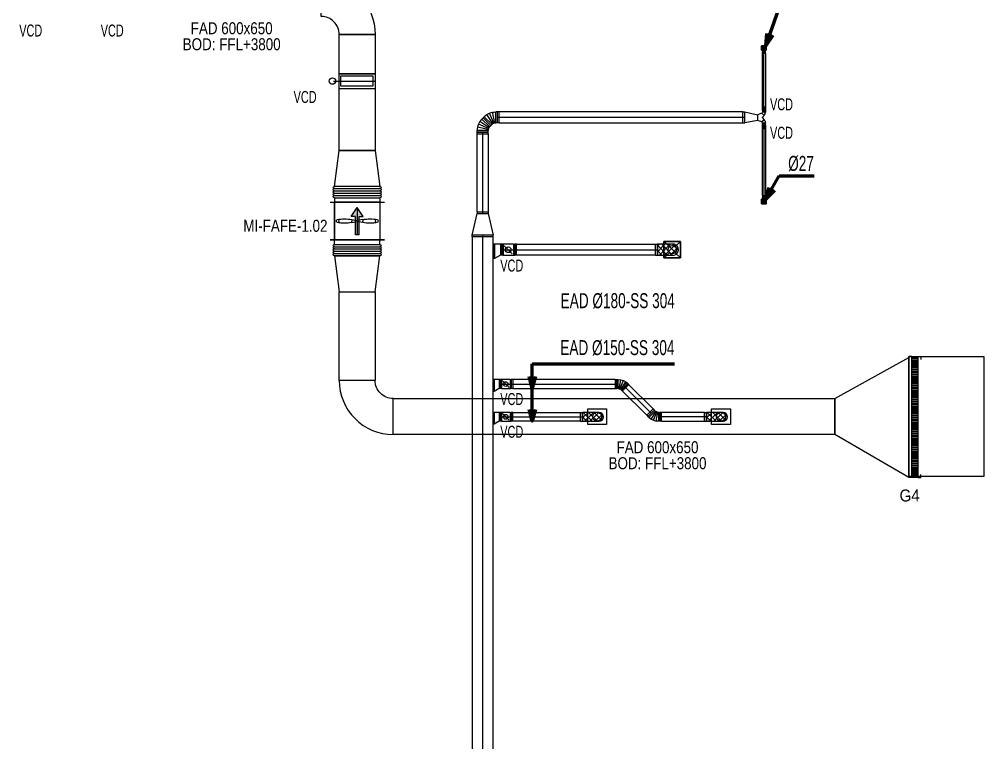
# Model space of a CAD drawing. Header units: millimetres. Extents: x -22127 to 62521, y -20076 to 86586.
# Drawn here: x 25820 to 41910, y 49659 to 61727 of the extents above; entities that cross this region are included whole.
import ezdxf

# ---------------------------------------------------------------- set-up
doc = ezdxf.new("R2010")
doc.units = ezdxf.units.MM
for name, color, linetype in [('CCL-Room Name', 7, 'Continuous'), ('Equiment', 7, 'Continuous'), ('FAD-TEXT', 7, 'Continuous'), ('SEAS-E&E-FAD', 3, 'Continuous'), ('SEAS-HLL-EAD', 6, 'Continuous'), ('SEAS-HLL-FAD', 3, 'Continuous'), ('TKS- AC', 6, 'Continuous'), ('TKS-OA', 3, 'Continuous'), ('TKS-PEA', 6, 'Continuous')]:
    doc.layers.add(name, color=color, linetype=linetype)
doc.styles.add('Arial', font='arial.ttf', dxfattribs={"width": 0.8, "height": 2})
doc.styles.add('Seas-Arial', font='arial.ttf', dxfattribs={"width": 0.9})
doc.dimstyles.new('HVAC - 100', dxfattribs={"dimscale": 100, "dimtxt": 2, "dimasz": 2, "dimexe": 1, "dimexo": 3, "dimgap": 1.5, "dimtad": 1, "dimdec": 0, "dimzin": 9, "dimdsep": 46, "dimtxsty": 'Seas-Arial', "dimcen": 0, "dimclrd": 256, "dimclre": 256, "dimclrt": 7, "dimadec": 0, "dimazin": 2, "dimtfac": 1, "dimtdec": 0, "dimtofl": 0, "dimtmove": 0, "dimatfit": 3, "dimfxl": 0.5, "dimtolj": 1, "dimtzin": 0, "dimarcsym": 0})

# ---------------------------------------------------------------- blocks, each defined once
blk = doc.blocks.new('*U4')
at = {"color": 0, "linetype": 'ByBlock', "lineweight": -2}
for p, q in [((-550, 200), (-550, 50)), ((-520, 200), (-550, 200)), ((1185, 200), (1215, 200)), ((1215, 200), (1215, 50)), ((-520, 50), (-550, 50)), ((1185, 50), (1215, 50))]:
    blk.add_line(p, q, dxfattribs=at)
at = {"color": 8, "linetype": 'ByBlock', "lineweight": -2}
for p, q in [((-520, 200), (-520, 50)), ((1185, 200), (1185, 50)), ((1215, 125), (-550, 125))]:
    blk.add_line(p, q, dxfattribs=at)
at = {"color": 0, "linetype": 'ByBlock', "lineweight": -2}
for points in [[(-520, 200), (1185, 200)], [(1185, 50), (-520, 50)]]:
    blk.add_lwpolyline(points, dxfattribs=at)
blk = doc.blocks.new('Duct-Elbow45-D250-P')
at = {"color": 0, "linetype": 'ByBlock', "lineweight": -2}
for p, q in [((-188, 152), (-11, 329)), ((-11, 329), (15, 303)), ((-188, 152), (-162, 126)), ((-125, 38), (-125, 0)), ((-125, 0), (125, 0)), ((125, 0), (125, 38))]:
    blk.add_line(p, q, dxfattribs=at)
at = {"color": 8, "lineweight": -2}
for p, q in [((-162, 126), (15, 303)), ((-146, 107), (62, 246)), ((-135, 85), (96, 181)), ((-127, 62), (118, 111)), ((-125, 38), (125, 38))]:
    blk.add_line(p, q, dxfattribs=at)
at = {"color": 0, "linetype": 'ByBlock', "lineweight": -2}
for radius in [375, 125]:
    blk.add_arc((-250, 38), radius, 0, 45, dxfattribs=at)
blk = doc.blocks.new('*U6')
at = {"color": 0, "linetype": 'ByBlock', "lineweight": -2}
for p, q in [((-550, 200), (-550, 50)), ((-520, 200), (-550, 200)), ((72, 200), (102, 200)), ((102, 200), (102, 50)), ((-520, 50), (-550, 50)), ((72, 50), (102, 50))]:
    blk.add_line(p, q, dxfattribs=at)
at = {"color": 8, "linetype": 'ByBlock', "lineweight": -2}
for p, q in [((-520, 200), (-520, 50)), ((72, 200), (72, 50)), ((102, 125), (-550, 125))]:
    blk.add_line(p, q, dxfattribs=at)
at = {"color": 0, "linetype": 'ByBlock', "lineweight": -2}
for points in [[(-520, 200), (72, 200)], [(72, 50), (-520, 50)]]:
    blk.add_lwpolyline(points, dxfattribs=at)
blk = doc.blocks.new('*U7')
at = {"color": 0, "linetype": 'ByBlock', "lineweight": -2}
for p, q in [((-550, 200), (-550, 50)), ((-520, 200), (-550, 200)), ((198, 200), (228, 200)), ((228, 200), (228, 50)), ((-520, 50), (-550, 50)), ((198, 50), (228, 50))]:
    blk.add_line(p, q, dxfattribs=at)
at = {"color": 8, "linetype": 'ByBlock', "lineweight": -2}
for p, q in [((-520, 200), (-520, 50)), ((198, 200), (198, 50)), ((228, 125), (-550, 125))]:
    blk.add_line(p, q, dxfattribs=at)
at = {"color": 0, "linetype": 'ByBlock', "lineweight": -2}
for points in [[(-520, 200), (198, 200)], [(198, 50), (-520, 50)]]:
    blk.add_lwpolyline(points, dxfattribs=at)
blk = doc.blocks.new('*U8')
at = {"color": 0, "linetype": 'ByBlock', "lineweight": -2}
for p, q in [((-550, 200), (-550, 50)), ((-520, 200), (-550, 200)), ((609, 200), (639, 200)), ((639, 200), (639, 50)), ((-520, 50), (-550, 50)), ((609, 50), (639, 50))]:
    blk.add_line(p, q, dxfattribs=at)
at = {"color": 8, "linetype": 'ByBlock', "lineweight": -2}
for p, q in [((-520, 200), (-520, 50)), ((609, 200), (609, 50)), ((639, 125), (-550, 125))]:
    blk.add_line(p, q, dxfattribs=at)
at = {"color": 0, "linetype": 'ByBlock', "lineweight": -2}
for points in [[(-520, 200), (609, 200)], [(609, 50), (-520, 50)]]:
    blk.add_lwpolyline(points, dxfattribs=at)
blk = doc.blocks.new('*U10')
at = {"color": 0, "linetype": 'ByBlock', "lineweight": -2}
for p, q in [((-550, 200), (-550, -50)), ((-520, 200), (-550, 200)), ((-280, 200), (-250, 200)), ((-250, 200), (-250, -50)), ((-520, -50), (-550, -50)), ((-280, -50), (-250, -50))]:
    blk.add_line(p, q, dxfattribs=at)
at = {"color": 8, "linetype": 'ByBlock', "lineweight": -2}
for p, q in [((-250, 75), (-550, 75)), ((-520, 200), (-520, -50)), ((-280, 200), (-280, -50))]:
    blk.add_line(p, q, dxfattribs=at)
at = {"color": 0, "linetype": 'ByBlock', "lineweight": -2}
for points in [[(-520, 200), (-280, 200)], [(-280, -50), (-520, -50)]]:
    blk.add_lwpolyline(points, dxfattribs=at)
blk = doc.blocks.new('*U33')
at = {"color": 0, "linetype": 'ByBlock', "lineweight": -2}
for p, q in [((-550, 200), (-550, 20)), ((-520, 200), (-550, 200)), ((1800, 200), (1830, 200)), ((1830, 200), (1830, 20)), ((-520, 20), (-550, 20)), ((1800, 20), (1830, 20))]:
    blk.add_line(p, q, dxfattribs=at)
at = {"color": 8, "linetype": 'ByBlock', "lineweight": -2}
for p, q in [((-520, 200), (-520, 20)), ((1800, 200), (1800, 20)), ((1830, 110), (-550, 110))]:
    blk.add_line(p, q, dxfattribs=at)
at = {"color": 0, "linetype": 'ByBlock', "lineweight": -2}
for points in [[(-520, 200), (1800, 200)], [(1800, 20), (-520, 20)]]:
    blk.add_lwpolyline(points, dxfattribs=at)
blk = doc.blocks.new('A$C24744272')
at = {"color": 0, "linetype": 'ByBlock', "lineweight": -2}
for p, q in [((0, 200), (250, 200)), ((0, 200), (0, 0)), ((0, 170), (250, 170)), ((0, 30), (331, 30)), ((0, 0), (331, 0)), ((250, 200), (250, 170)), ((250, 170), (331, 30)), ((331, 30), (331, 0))]:
    blk.add_line(p, q, dxfattribs=at)
blk = doc.blocks.new('FAN')
blk.add_hatch(color=1).paths.add_polyline_path([(-2.52, 0.34), (-2.52, -0.34), (0.87, -0.34), (0.87, -1.1), (2.52, 0), (0.87, 1.1), (0.87, 0.34)])
at = {"color": 0}
for p, q in [((-6.44, -4.22), (-6.44, 4.22)), ((-6.01, -4.22), (-6.01, 4.22)), ((-5.59, -4.22), (-5.59, 4.22)), ((-5.17, -4.22), (-5.17, 4.22)), ((-4.75, -4.22), (-4.75, 4.22)), ((-4.32, -4.22), (-4.32, 4.22)), ((-4.32, 4.22), (-3.48, 4.22)), ((3.48, 4.34), (3.48, -4.11)), ((4.32, 4.22), (3.48, 4.22)), ((4.32, -4.22), (4.32, 4.22)), ((4.75, -4.22), (4.75, 4.22)), ((5.17, -4.22), (5.17, 4.22)), ((5.59, -4.22), (5.59, 4.22)), ((6.01, -4.22), (6.01, 4.22)), ((6.44, -4.22), (6.44, 4.22)), ((-0.28, 1.02), (0, 1.02)), ((-0.28, 1.02), (-0.08, 0)), ((0.28, 1.02), (0, 1.02)), ((0.28, 1.02), (0.08, 0)), ((-0.28, -1.02), (-0.08, 0)), ((-0.28, -1.02), (0, -1.02)), ((0.28, -1.02), (0, -1.02)), ((0.28, -1.02), (0.08, 0)), ((-4.32, -4.22), (-3.48, -4.22)), ((4.32, -4.22), (3.48, -4.22))]:
    blk.add_line(p, q, dxfattribs=at)
at = {"color": 1}
for p, q in [((-2.52, 0.34), (0.87, 0.34)), ((-2.52, 0.34), (-2.52, -0.34)), ((2.52, 0), (-2.52, 0)), ((0.87, 0.34), (0.87, 1.1)), ((0.87, 1.1), (2.52, 0)), ((0.87, -1.1), (2.52, 0)), ((-2.52, -0.34), (0.87, -0.34)), ((0.87, -0.34), (0.87, -1.1))]:
    blk.add_line(p, q, dxfattribs=at)
at = {"color": 0, "const_width": 0.282}
for points in [[(-3.48, 4.22), (-3.48, 5.07)], [(3.48, 4.22), (3.48, 5.07)], [(-3.48, -4.22), (-3.48, -5.07)], [(3.48, -4.22), (3.48, -5.07)]]:
    blk.add_lwpolyline(points, dxfattribs=at)
blk.add_lwpolyline([(3.48, -4.22), (3.48, 4.22), (-3.48, 4.22), (-3.48, -4.22)], close=True, dxfattribs=at)
at = {"color": 0}
for centre, radius, start, end in [((-6.22, 4.22), 0.211, 0, 180), ((-5.8, 4.22), 0.211, 0, 180), ((-5.38, 4.22), 0.211, 0, 180), ((-4.96, 4.22), 0.211, 0, 180), ((-4.53, 4.22), 0.211, 0, 180), ((6.79, 2.38), 7.2, 169.0619, 190.9381), ((0, 3.43), 0.429, 49.0137, 130.9863), ((-6.79, 2.38), 7.2, 349.0619, 10.9381), ((4.53, 4.22), 0.211, 0, 180), ((4.96, 4.22), 0.211, 0, 180), ((5.38, 4.22), 0.211, 0, 180), ((5.8, 4.22), 0.211, 0, 180), ((6.22, 4.22), 0.211, 0, 180), ((0, 2.93), 0.46, 37.4042, 142.5958), ((6.79, -2.38), 7.2, 169.0619, 190.9381), ((-6.79, -2.38), 7.2, 349.0619, 10.9381), ((0, -2.93), 0.46, 217.4042, 322.5958), ((-6.22, -4.22), 0.211, 180, 0), ((-5.8, -4.22), 0.211, 180, 0), ((-5.38, -4.22), 0.211, 180, 0), ((-4.96, -4.22), 0.211, 180, 0), ((-4.53, -4.22), 0.211, 180, 0), ((0, -3.43), 0.429, 229.0137, 310.9863), ((4.53, -4.22), 0.211, 180, 0), ((4.96, -4.22), 0.211, 180, 0), ((5.38, -4.22), 0.211, 180, 0), ((5.8, -4.22), 0.211, 180, 0), ((6.22, -4.22), 0.211, 180, 0)]:
    blk.add_arc(centre, radius, start, end, dxfattribs=at)
blk = doc.blocks.new('*U21')
h = blk.add_hatch()
h.set_pattern_fill('ANSI32', color=8, scale=4, angle=45)
h.set_pattern_definition([(90, (-87955.386, -325), (-38.1, 0), []), (90, (-87942.686, -312.3), (-38.1, 0), [])])
h.paths.add_polyline_path([(0, 0), (2016, 0), (2016, 100), (0, 100)])
at = {"color": 0}
for points in [[(0, 100), (0, 150), (50, 150)], [(0, 0), (0, -50), (50, -50)], [(2016, 100), (2016, 150), (1966, 150)], [(2016, 0), (2016, -50), (1966, -50)]]:
    blk.add_lwpolyline(points, dxfattribs=at)
blk.add_lwpolyline([(0, 0), (2016, 0), (2016, 100), (0, 100)], close=True, dxfattribs=at)
blk = doc.blocks.new('*U24')
at = {"color": 0, "linetype": 'ByBlock', "lineweight": -2}
for p, q in [((-550, 200), (-550, 150)), ((-520, 200), (-550, 200)), ((428, 200), (458, 200)), ((458, 200), (458, 150)), ((-520, 150), (-550, 150)), ((428, 150), (458, 150))]:
    blk.add_line(p, q, dxfattribs=at)
at = {"color": 8, "linetype": 'ByBlock', "lineweight": -2}
for p, q in [((458, 175), (-550, 175)), ((-520, 200), (-520, 150)), ((428, 200), (428, 150))]:
    blk.add_line(p, q, dxfattribs=at)
at = {"color": 0, "linetype": 'ByBlock', "lineweight": -2}
for points in [[(-520, 200), (428, 200)], [(428, 150), (-520, 150)]]:
    blk.add_lwpolyline(points, dxfattribs=at)
blk = doc.blocks.new('*U28')
at = {"color": 0, "linetype": 'ByBlock', "lineweight": -2}
for p, q in [((-550, 200), (-550, -150)), ((-520, 200), (-550, 200)), ((17053, 200), (17083, 200)), ((17083, 200), (17083, -150)), ((-520, -150), (-550, -150)), ((17053, -150), (17083, -150))]:
    blk.add_line(p, q, dxfattribs=at)
at = {"color": 8, "linetype": 'ByBlock', "lineweight": -2}
for p, q in [((-520, 200), (-520, -150)), ((17053, 200), (17053, -150)), ((17083, 25), (-550, 25))]:
    blk.add_line(p, q, dxfattribs=at)
at = {"color": 0, "linetype": 'ByBlock', "lineweight": -2}
for points in [[(-520, 200), (17053, 200)], [(17053, -150), (-520, -150)]]:
    blk.add_lwpolyline(points, dxfattribs=at)
blk = doc.blocks.new('*U31')
at = {"color": 0, "linetype": 'ByBlock', "lineweight": -2}
for p, q in [((-550, 200), (-550, 150)), ((-520, 200), (-550, 200)), ((662, 200), (692, 200)), ((692, 200), (692, 150)), ((-520, 150), (-550, 150)), ((662, 150), (692, 150))]:
    blk.add_line(p, q, dxfattribs=at)
at = {"color": 8, "linetype": 'ByBlock', "lineweight": -2}
for p, q in [((692, 175), (-550, 175)), ((-520, 200), (-520, 150)), ((662, 200), (662, 150))]:
    blk.add_line(p, q, dxfattribs=at)
at = {"color": 0, "linetype": 'ByBlock', "lineweight": -2}
for points in [[(-520, 200), (662, 200)], [(662, 150), (-520, 150)]]:
    blk.add_lwpolyline(points, dxfattribs=at)
blk = doc.blocks.new('*U32')
at = {"color": 0, "linetype": 'ByBlock', "lineweight": -2}
for p, q in [((-550, 200), (-550, 20)), ((-520, 200), (-550, 200)), ((3547, 200), (3577, 200)), ((3577, 200), (3577, 20)), ((-520, 20), (-550, 20)), ((3547, 20), (3577, 20))]:
    blk.add_line(p, q, dxfattribs=at)
at = {"color": 8, "linetype": 'ByBlock', "lineweight": -2}
for p, q in [((-520, 200), (-520, 20)), ((3547, 200), (3547, 20)), ((3577, 110), (-550, 110))]:
    blk.add_line(p, q, dxfattribs=at)
at = {"color": 0, "linetype": 'ByBlock', "lineweight": -2}
for points in [[(-520, 200), (3547, 200)], [(3547, 20), (-520, 20)]]:
    blk.add_lwpolyline(points, dxfattribs=at)
blk = doc.blocks.new('*U11')
at = {"color": 0, "linetype": 'ByBlock', "lineweight": -2}
for p, q in [((-550, 200), (-550, 20)), ((-520, 200), (-550, 200)), ((778, 200), (808, 200)), ((808, 200), (808, 20)), ((-520, 20), (-550, 20)), ((778, 20), (808, 20))]:
    blk.add_line(p, q, dxfattribs=at)
at = {"color": 8, "linetype": 'ByBlock', "lineweight": -2}
for p, q in [((-520, 200), (-520, 20)), ((778, 200), (778, 20)), ((808, 110), (-550, 110))]:
    blk.add_line(p, q, dxfattribs=at)
at = {"color": 0, "linetype": 'ByBlock', "lineweight": -2}
for points in [[(-520, 200), (778, 200)], [(778, 20), (-520, 20)]]:
    blk.add_lwpolyline(points, dxfattribs=at)

msp = doc.modelspace()

# ---------------------------------------------------------------- hatches: boundary and pattern name
h = msp.add_hatch()
h.set_pattern_fill('ANSI37', color=8, scale=5.555556, angle=360)
h.set_pattern_definition([(45, (22845.154, 51046.336), (-12.472578, 12.472578), []), (135, (22845.154, 51046.336), (-12.472578, -12.472578), [])])
edge = h.paths.add_edge_path()
edge.add_arc((38241.9, 61256.3), 25.5, 11.01942, 168.13923)
edge.add_line((38216.9, 61261.5), (38216.9, 61183.9))
edge.add_line((38216.9, 61183.9), (38266.9, 61183.9))
edge.add_line((38266.9, 61183.9), (38266.9, 61261.1))
h = msp.add_hatch()
h.set_pattern_fill('ANSI37', color=8, scale=5.555556, angle=180)
h.set_pattern_definition([(225, (53638.318, 68645.436), (12.472578, -12.472578), []), (315, (53638.318, 68645.436), (12.472578, 12.472578), [])])
edge = h.paths.add_edge_path()
edge.add_arc((38241.6, 58681.5), 25.5, 191.01942, 348.13923)
edge.add_line((38266.6, 58676.3), (38266.6, 58753.9))
edge.add_line((38266.6, 58753.9), (38216.6, 58753.9))
edge.add_line((38216.6, 58753.9), (38216.6, 58676.6))
h = msp.add_hatch()
h.set_pattern_fill('ANSI37', color=8, scale=20, angle=270)
h.set_pattern_definition([(315, (-29.125, 113310.886), (44.90128, 44.90128), []), (45, (-29.125, 113310.886), (-44.90128, 44.90128), [])])
edge = h.paths.add_edge_path()
edge.add_arc((36726.6, 57882.7), 91.8, 281.01942, 438.13923)
edge.add_line((36745.5, 57972.6), (36466, 57972.6))
edge.add_line((36466, 57972.6), (36466, 57792.6))
edge.add_line((36466, 57792.6), (36744.2, 57792.6))
h = msp.add_hatch()
h.set_pattern_fill('ANSI37', color=8, scale=20, angle=270)
h.set_pattern_definition([(315, (-1280.975, 110538.34), (44.90128, 44.90128), []), (45, (-1280.975, 110538.34), (-44.90128, 44.90128), [])])
edge = h.paths.add_edge_path()
edge.add_arc((35491.6, 55095), 75, 270.56643, 448.42395)
edge.add_line((35493.6, 55170), (35214.1, 55170))
edge.add_line((35214.1, 55170), (35214.1, 55020))
edge.add_line((35214.1, 55020), (35492.3, 55020))
h = msp.add_hatch()
h.set_pattern_fill('ANSI37', color=8, scale=20, angle=270)
h.set_pattern_definition([(315, (788.32, 110538.34), (44.90128, 44.90128), []), (45, (788.32, 110538.34), (-44.90128, 44.90128), [])])
edge = h.paths.add_edge_path()
edge.add_arc((37560.9, 55095), 75, 270.56643, 448.42395)
edge.add_line((37562.9, 55170), (37283.4, 55170))
edge.add_line((37283.4, 55170), (37283.4, 55020))
edge.add_line((37283.4, 55020), (37561.6, 55020))

# ---------------------------------------------------------------- linework, layer by layer
at = {"color": 8, "lineweight": -3}
for p, q in [((38227, 61261.1), (38203.4, 61286.4)), ((38227.2, 61235.1), (38203.4, 61210)), ((38255.6, 61234.7), (38279.8, 61210)), ((38255.8, 61261.5), (38279.8, 61286.4)), ((38227.2, 58698.2), (38203.5, 58723.5)), ((38227.4, 58672.2), (38203.5, 58647.1)), ((38255.8, 58675.9), (38279.9, 58651.2)), ((38255.8, 58671.8), (38279.9, 58647.1)), ((38255.9, 58698.6), (38279.9, 58723.5)), ((36665.2, 57934.3), (36575.5, 58020.7)), ((36761.5, 57933.7), (36850.5, 58020.7)), ((36666.5, 57830.9), (36575.5, 57745.7)), ((36760.2, 57831.5), (36850.5, 57745.7))]:
    msp.add_line(p, q, dxfattribs=at)
at = {"lineweight": -3}
for points in [[(38203.4, 61210), (38279.8, 61210), (38279.8, 61286.4), (38203.4, 61286.4)], [(38203.5, 58647.1), (38279.9, 58647.1), (38279.9, 58723.5), (38203.5, 58723.5)], [(36850.5, 57745.7), (36850.5, 58020.7), (36575.5, 58020.7), (36575.5, 57745.7)]]:
    msp.add_lwpolyline(points, close=True, dxfattribs=at)
for points in [[(38266.9, 61261.1, 0.8179063), (38216.9, 61261.5), (38216.9, 61183.9), (38266.9, 61183.9)], [(38216.6, 58676.6, 0.8179063), (38266.6, 58676.3), (38266.6, 58753.9), (38216.6, 58753.9)], [(36744.2, 57792.6, 0.8179063), (36745.5, 57972.6), (36466, 57972.6), (36466, 57792.6)], [(35492.3, 55020, 0.981476), (35493.6, 55170), (35214.1, 55170), (35214.1, 55020)], [(37561.6, 55020, 0.981476), (37562.9, 55170), (37283.4, 55170), (37283.4, 55020)]]:
    msp.add_lwpolyline(points, format="xyb", close=True)
for centre, radius in [((38241.6, 61248.2), 19.4), ((38241.7, 58685.3), 19.4), ((36713, 57883.2), 70)]:
    msp.add_circle(centre, radius, dxfattribs=at)
at = {"layer": 'SEAS-HLL-EAD'}
for p, q in [((38260.2, 60254.2), (38223.6, 60217.5)), ((38260.2, 59954.4), (38223.6, 59917.8)), ((34043.6, 57816.6), (33911.5, 57948.6)), ((33990.6, 55585.8), (33880.5, 55695.8)), ((33990.6, 55040), (33880.5, 55150))]:
    msp.add_line(p, q, dxfattribs=at)
for centre, radius in [((38241.9, 60235.8), 13.4), ((38241.9, 59936.1), 13.4), ((33977.5, 57882.6), 48.1), ((33935.5, 55640.8), 40.1), ((33935.5, 55095), 40.1)]:
    msp.add_circle(centre, radius, dxfattribs=at)
at = {"layer": 'SEAS-HLL-FAD'}
for points in [[(30857.9, 61773.3), (30857.9, 62373.3, -0.4142136), (31757.9, 61473.3), (31157.9, 61473.3, 0.4142136), (30857.9, 61773.3)], [(31757.9, 55701), (31157.9, 55701, 0.4142136), (32057.9, 54801), (32057.9, 55401, -0.4142136), (31757.9, 55701)]]:
    msp.add_lwpolyline(points, format="xyb", close=True, dxfattribs=at)
for points in [[(31757.9, 61473.3), (31757.9, 59539.8), (31157.9, 59539.8), (31157.9, 61473.3)], [(31835.9, 58939.8), (31079.9, 58939.8), (31157.9, 59539.8), (31757.9, 59539.8)], [(31835.9, 57781.4), (31079.9, 57781.4), (31157.9, 57181.4), (31757.9, 57181.4)], [(31157.9, 57181.4), (31757.9, 57181.4), (31757.9, 55701), (31157.9, 55701)], [(39423.5, 54800), (39423.5, 55400), (40663, 56083.9), (40663, 54083.9)], [(40663, 56100), (41910, 56100), (41910, 54100), (40663, 54100)], [(39423.5, 55400), (39423.5, 54800), (32057.9, 54800), (32057.9, 55400)]]:
    msp.add_lwpolyline(points, close=True, dxfattribs=at)
at = {"layer": 'TKS- AC'}
for points in [[(37923, 60000.8), (37923, 60180.8), (38133.3, 60131.6), (38133.3, 60040.3)], [(33725.5, 58127.3), (33375.5, 58127.3), (33460.5, 58487.3), (33640.5, 58487.3)]]:
    msp.add_lwpolyline(points, close=True, dxfattribs=at)
at = {"layer": 'TKS-OA'}
for p, q in [((31063.4, 60696.3), (31767.1, 60696.3)), ((31155.7, 60818.6), (31757.9, 60818.6)), ((31757.9, 60818.6), (31155.7, 60818.6)), ((31757.9, 60568.6), (31155.7, 60568.6)), ((31757.9, 60568.6), (31155.7, 60568.6))]:
    msp.add_line(p, q, dxfattribs=at)
at = {"layer": 'TKS-OA', "color": 7}
msp.add_lwpolyline([(31716, 60613.4), (31183.5, 60613.4), (31183.5, 60784.1), (31716, 60784.1)], close=True, dxfattribs=at)
at = {"layer": 'TKS-OA'}
msp.add_circle((31043.8, 60696.3), 53.4, dxfattribs=at)
at = {"layer": 'TKS-PEA'}
for points in [[(38279.8, 61286.4), (38279.8, 61210), (38203.4, 61210), (38203.4, 61286.4), (38279.8, 61286.4)], [(38279.9, 58723.5), (38279.9, 58647.1), (38203.5, 58647.1), (38203.5, 58723.5), (38279.9, 58723.5)], [(36575.5, 58020.7), (36850.5, 58020.7), (36850.5, 57745.7), (36575.5, 57745.7), (36575.5, 58020.7)], [(35303.6, 55226.3), (35618.6, 55226.3), (35618.6, 54968.2), (35303.6, 54968.2)], [(37369.5, 55226.3), (37684.5, 55226.3), (37684.5, 54968.2), (37369.5, 54968.2)]]:
    msp.add_lwpolyline(points, close=True, dxfattribs=at)
for points in [[(38211.7, 60086), (38244.9, 60122.8), (38209.6, 60158.2), (38133.3, 60131.6)], [(38211.7, 60086), (38244.9, 60049.1), (38209.6, 60013.8), (38133.3, 60040.3)]]:
    msp.add_lwpolyline(points, dxfattribs=at)
for points in [[(38209.6, 60158.2), (38244.9, 60122.8, 0.1989124), (38266.9, 60175.8), (38216.9, 60175.8, -0.1989124), (38209.6, 60158.2)], [(38209.6, 60013.8), (38244.9, 60049.1, -0.1989124), (38266.9, 59996.1), (38216.9, 59996.1, 0.1989124), (38209.6, 60013.8)]]:
    msp.add_lwpolyline(points, format="xyb", close=True, dxfattribs=at)
for centre, radius in [((38241.6, 61248.2), 13.5), ((38241.7, 58685.3), 13.5), ((35461.1, 55097.3), 75), ((37527, 55097.3), 75)]:
    msp.add_circle(centre, radius, dxfattribs=at)

# ---------------------------------------------------------------- block references
at = {"layer": 'Equiment', "xscale": -90, "yscale": 90, "zscale": 90, "rotation": 269.9999999999997}
msp.add_blockref('FAN', (31457.9, 58360.6), dxfattribs=at)
at = {"layer": 'SEAS-E&E-FAD', "xscale": -1, "rotation": 269.999917927504}
msp.add_blockref('*U21', (40713, 54083.9), dxfattribs=at)
at = {"layer": 'SEAS-HLL-EAD'}
for name, p, xscale, yscale, zscale, rotation in [('*U10', (38256.9, 60155.8), -0.2000000000004576, 0.2000000000004576, 0.2000000000004576, 89.99999999999993), ('*U10', (38256.9, 59856.1), -0.2000000000004576, 0.2000000000004576, 0.2000000000004576, 89.99999999999993), ('A$C24744272', (33725.5, 57972.6), 0.7200000000000001, 0.7200000000000001, 0.7200000000000001, 270.0000000000001), ('A$C24744272', (33725.5, 55715.8), 0.6000000000008441, 0.6000000000008441, 0.6000000000008441, 270.0000000000001), ('A$C24744272', (33725.5, 55170), 0.6000000000008441, 0.6000000000008441, 0.6000000000008441, 270.0000000000001)]:
    msp.add_blockref(name, p, dxfattribs=dict(at, xscale=xscale, yscale=yscale, zscale=zscale, rotation=rotation))
at = {"layer": 'SEAS-HLL-EAD', "xscale": -1, "rotation": 269.9999999999998}
msp.add_blockref('*U28', (33525.5, 41044.3), dxfattribs=at)
at = {"layer": 'SEAS-HLL-EAD'}
for p, xscale, yscale, zscale in [((33689.5, 57828.6), -0.7200000000000001, 0.7200000000000001, 0.7200000000000001), ((33695.5, 55595.8), -0.6000000000004657, 0.6000000000004657, 0.6000000000004657), ((33695.5, 55050), -0.6000000000004657, 0.6000000000004657, 0.6000000000004657)]:
    msp.add_blockref('*U10', p, dxfattribs=dict(at, xscale=xscale, yscale=yscale, zscale=zscale))
at = {"layer": 'TKS-PEA'}
for name, p, rotation in [('*U24', (38066.9, 60633.9), 270), ('*U31', (38416.9, 59304.6), 89.99999999999999), ('*U11', (33660.5, 59037.3), 89.99999999999999), ('*U33', (35916, 57992.6), 180), ('*U6', (36060.8, 55632.2), 135.0000000000001), ('*U8', (34664.1, 55220), 180)]:
    msp.add_blockref(name, p, dxfattribs=dict(at, rotation=rotation))
for p, xscale, yscale, zscale, rotation in [((33622.6, 60018.8), -0.7220565649696361, 0.7220565649696361, 0.7220565649696361, 315), ((33622.6, 60018.8), 0.7220565649696361, 0.7220565649696361, 0.7220565649696361, 135), ((35790.8, 55640.8), -0.5999999554491371, 0.5999999554491371, 0.5999999554491371, 270), ((36505.8, 55095), -0.6, 0.6, 0.6, 89.99999999999993)]:
    msp.add_blockref('Duct-Elbow45-D250-P', p, dxfattribs=dict(at, xscale=xscale, yscale=yscale, zscale=zscale, rotation=rotation))
at = {"layer": 'TKS-PEA', "xscale": -1, "rotation": 180}
for name, p in [('*U32', (34346.4, 60200.8)), ('*U7', (37055.8, 55220))]:
    msp.add_blockref(name, p, dxfattribs=at)
at = {"layer": 'TKS-PEA', "xscale": -1}
msp.add_blockref('*U4', (35240.8, 55515.8), dxfattribs=at)

# ---------------------------------------------------------------- texts
at = {"char_height": 200, "line_spacing_factor": 0.8, "style": 'Arial'}
for s, insert, width, attachment_point in [('FAD 600x650\\PBOD: FFL+3800', (29363.4, 61207.5), 2565.434, 8), ('MI-FAFE-1.02', (30259.9, 58381.6), 1526.159, 2), ('FAD 600x650\\PBOD: FFL+3800', (36468, 54218.3), 2565.434, 8)]:
    msp.add_mtext(s, dxfattribs=dict(at, insert=insert, width=width, attachment_point=attachment_point))
at = {"layer": 'CCL-Room Name', "style": 'Arial', "width": 0.65}
for p in [(25819.1, 61439.5), (27178.6, 61439.5), (30396.9, 60330.8, -1), (38344.9, 60208.2), (38344.9, 59733.3), (33844.6, 57518.4), (33844.6, 55291.6), (33844.6, 54745.9)]:
    msp.add_text('VCD', height=200, dxfattribs=at).set_placement(p)
at = {"layer": 'Equiment', "style": 'Arial', "width": 0.65}
for s, p in [('%%c27', (38647.7, 59197.9)), ('EAD %%c180-SS 304', (34851.8, 56907.7)), ('EAD %%c150-SS 304', (34845.7, 56124.8))]:
    msp.add_text(s, height=250, dxfattribs=at).set_placement(p)

# ---------------------------------------------------------------- leaders
at = {"color": 8}
for points in [[(38276, 61282.3), (38495.6, 61918), (39080.2, 61918)], [(38276.2, 58723.5), (38495.8, 59113.2), (39080.4, 59113.2)], [(34378.8, 55565.8), (34378.8, 55980.9), (36748.6, 55980.9)], [(34378.8, 55020), (34378.8, 55980.9), (36748.6, 55980.9)]]:
    msp.add_leader(points, dimstyle='HVAC - 100', override={"dimtxt": 2, "dimasz": 2, "dimgap": 1.5, "dimtad": 1, "dimclrd": 256, "dimldrblk": 'Open30', "dimlwd": 65534}, dxfattribs=at)

# ---------------------------------------------------------------- next in the draw order: texts
at = {"layer": 'FAD-TEXT', "insert": (40505.1, 53881.1), "char_height": 200, "width": 9487.852, "attachment_point": 1, "rotation": 0.5926, "style": 'Seas-Arial', "bg_fill": 2}
msp.add_mtext('G4', dxfattribs=at)

doc.saveas('drawing.dxf')
